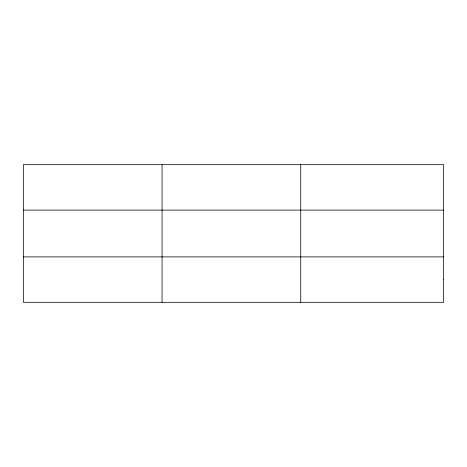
<?xml version="1.0" encoding="UTF-8"?>
<svg xmlns="http://www.w3.org/2000/svg" width="467" height="467" viewBox="0 0 467 467"><rect width="100%" height="100%" fill="white"/><g stroke="black" fill="none" stroke-linecap="round" stroke-linejoin="round"><path stroke-width="0.7" d="M162.049 302.318L162.049 164.682M300.748 302.318L300.748 164.682M23.35 210.103L443.65 210.103M23.35 256.897L443.65 256.897M443.65 279.61L443.65 302.318L23.35 302.318L23.35 164.682L443.65 164.682L443.65 279.61"/></g></svg>
